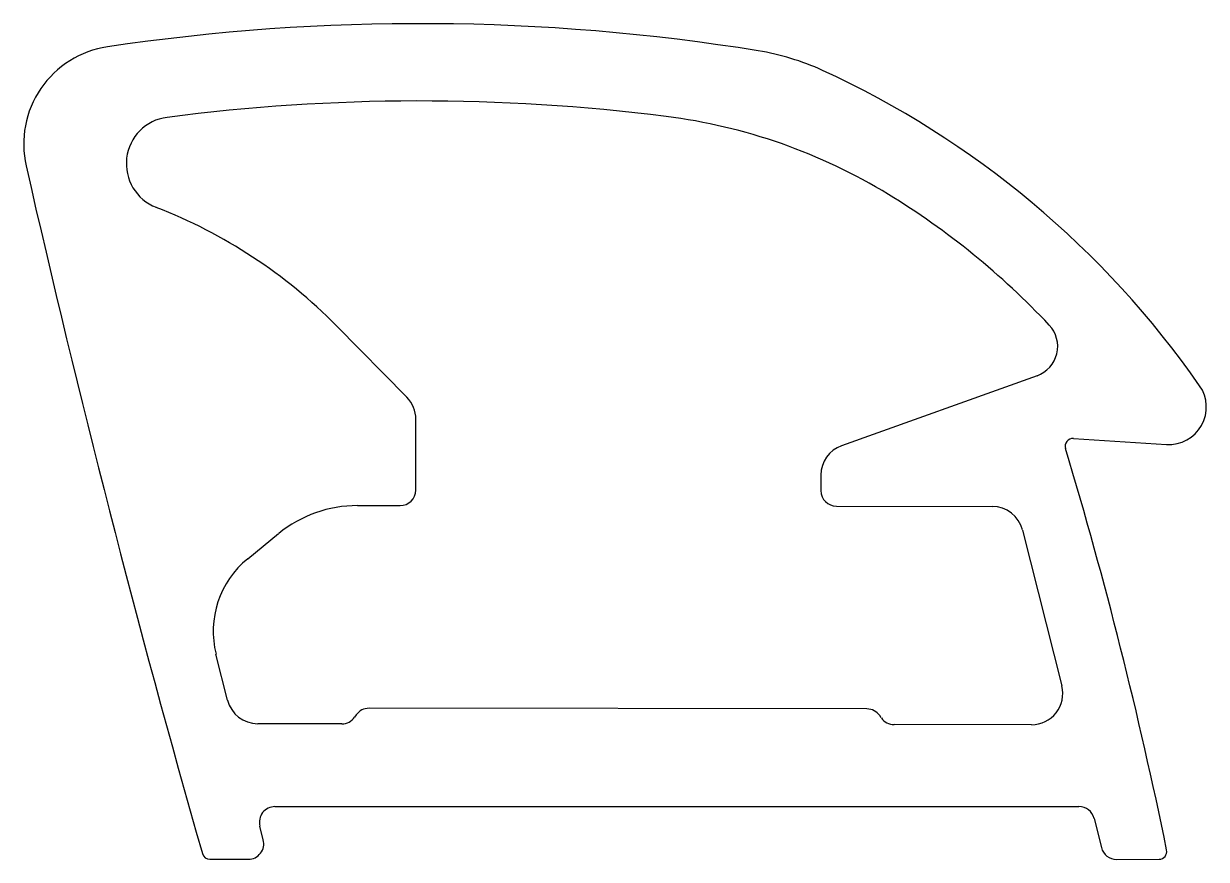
# Model space of a CAD drawing. Extents: x 858.5 to 896.4, y 520.5 to 547.3.
import ezdxf

# ---------------------------------------------------------------- set-up
doc = ezdxf.new("R2010")
doc.units = 0
doc.layers.get('0').update_dxf_attribs({"linetype": 'CONTINUOUS'})

msp = doc.modelspace()

# ---------------------------------------------------------------- linework, layer by layer
for p, q in [((870.76, 535.282), (868.503, 537.572)), ((890.981, 535.972), (884.708, 533.729)), ((871.045, 532.306), (871.048, 534.579)), ((892.149, 533.959), (895.139, 533.77)), ((884.045, 532.788), (884.044, 532.288)), ((869.174, 531.809), (870.544, 531.807)), ((884.544, 531.788), (889.546, 531.781)), ((890.514, 531.025), (891.777, 526.024)), ((865.651, 530.104), (866.645, 530.912)), ((865.005, 525.569), (864.634, 527.044)), ((885.524, 525.286), (869.545, 525.309)), ((869.135, 525.096), (869.083, 525.022)), ((885.985, 524.999), (885.933, 525.073)), ((868.674, 524.81), (865.974, 524.813)), ((890.806, 524.779), (886.394, 524.785)), ((866.525, 522.154), (892.327, 522.154)), ((866.153, 521.086), (866.04, 521.531)), ((892.811, 521.776), (893.047, 520.841)), ((864.438, 520.464), (865.668, 520.464)), ((893.532, 520.463), (894.896, 520.464))]:
    msp.add_line(p, q)
for centre, radius, start, end in [((871.186, 479.247), 68.018, 80.82204, 98.48739), ((861.612, 543.404), 3.15, 98.4874, 192.81), ((880.759, 538.496), 8, 65.361, 80.822), ((871.584, 518.493), 30.007, 34.8831, 65.361), ((871.18, 481.714), 63.071, 82.80701, 97.39391), ((863.256, 542.773), 1.5, 97.3939, 248.8144), ((876.823, 526.43), 18, 58.5559, 82.807), ((1262.604, 634.581), 414.378, 192.80998, 195.95939), ((873.156, 520.432), 25.031, 43.3021, 58.5559), ((856.751, 525.989), 16.5, 44.5853, 68.8144), ((890.644, 536.913), 1, 289.6771, 43.3021), ((895.215, 534.968), 1.2, 266.3819, 34.8831), ((870.048, 534.58), 1, 359.9208, 44.5853), ((885.045, 532.787), 1, 109.6771, 179.9212), ((892.133, 533.71), 0.25, 86.3819, 196.7757), ((752.845, 491.72), 145.23, 11.536, 16.77573), ((870.545, 532.307), 0.5, 269.9223, 359.9208), ((884.544, 532.288), 0.5, 179.9212, 269.9202), ((869.169, 527.809), 4, 89.9223, 129.1198), ((889.544, 530.781), 1, 14.1695, 89.9202), ((867.544, 527.776), 3, 129.1198, 194.1184), ((890.807, 525.779), 1, 269.9207, 14.1695), ((865.975, 525.813), 1, 194.1184, 269.922), ((869.544, 524.809), 0.5, 89.9203, 144.9071), ((885.524, 524.786), 0.5, 34.9537, 89.9203), ((868.674, 525.31), 0.5, 269.922, 324.9071), ((886.395, 525.285), 0.5, 214.9537, 269.9207), ((866.525, 521.654), 0.5, 90, 194.1732), ((892.327, 521.654), 0.5, 14.1462, 90), ((865.668, 520.964), 0.5, 269.9928, 14.1732), ((893.532, 520.963), 0.5, 194.1462, 270.0201), ((894.896, 520.714), 0.25, 270.0201, 11.536), ((864.438, 520.714), 0.25, 195.9594, 269.9928)]:
    msp.add_arc(centre, radius, start, end)

doc.saveas('drawing.dxf')
